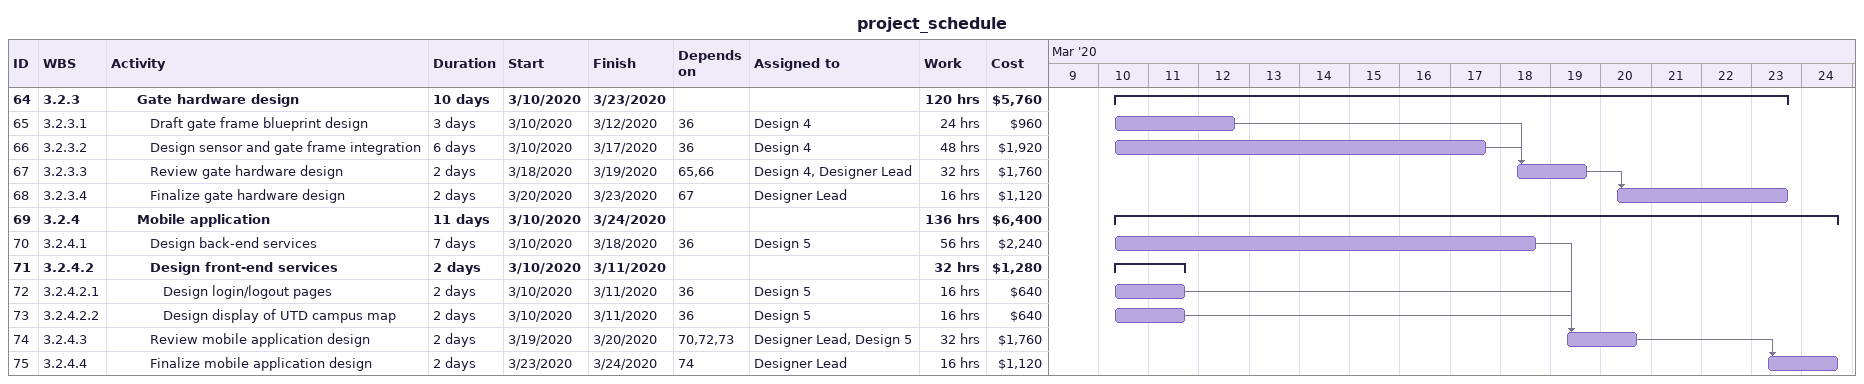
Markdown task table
project_schedule

| ID | WBS | Task | Duration | Start | Finish | Predecessors | Resources | Work (h) | Cost ($) |
|---|---|---|---|---|---|---|---|---|---|
| 64 | 3.2.3 | **Gate hardware design** | 10d | 2020-03-10 | 2020-03-23 |  |  | 120 | 5760 |
| 65 | 3.2.3.1 | Draft gate frame blueprint design | 3d | 2020-03-10 | 2020-03-12 | 36 | Design 4 | 24 | 960 |
| 66 | 3.2.3.2 | Design sensor and gate frame integration | 6d | 2020-03-10 | 2020-03-17 | 36 | Design 4 | 48 | 1920 |
| 67 | 3.2.3.3 | Review gate hardware design | 2d | 2020-03-18 | 2020-03-19 | 65, 66 | Design 4, Designer Lead | 32 | 1760 |
| 68 | 3.2.3.4 | Finalize gate hardware design | 2d | 2020-03-20 | 2020-03-23 | 67 | Designer Lead | 16 | 1120 |
| 69 | 3.2.4 | **Mobile application** | 11d | 2020-03-10 | 2020-03-24 |  |  | 136 | 6400 |
| 70 | 3.2.4.1 | Design back-end services | 7d | 2020-03-10 | 2020-03-18 | 36 | Design 5 | 56 | 2240 |
| 71 | 3.2.4.2 | **Design front-end services** | 2d | 2020-03-10 | 2020-03-11 |  |  | 32 | 1280 |
| 72 | 3.2.4.2.1 | Design login/logout pages | 2d | 2020-03-10 | 2020-03-11 | 36 | Design 5 | 16 | 640 |
| 73 | 3.2.4.2.2 | Design display of UTD campus map | 2d | 2020-03-10 | 2020-03-11 | 36 | Design 5 | 16 | 640 |
| 74 | 3.2.4.3 | Review mobile application design | 2d | 2020-03-19 | 2020-03-20 | 70, 72, 73 | Designer Lead, Design 5 | 32 | 1760 |
| 75 | 3.2.4.4 | Finalize mobile application design | 2d | 2020-03-23 | 2020-03-24 | 74 | Designer Lead | 16 | 1120 |
